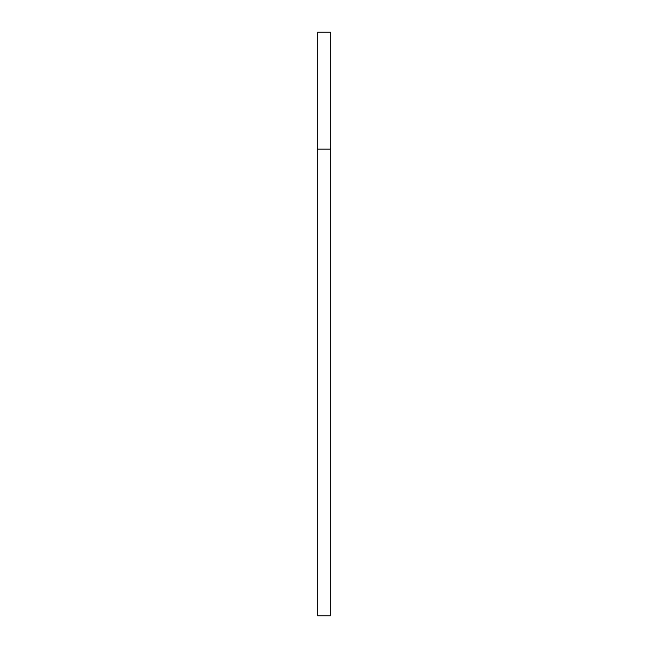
<?xml version="1.0" encoding="UTF-8"?>
<svg xmlns="http://www.w3.org/2000/svg" width="648" height="648" viewBox="0 0 648 648"><rect width="100%" height="100%" fill="white"/><g stroke="black" fill="none" stroke-linecap="round" stroke-linejoin="round"><path stroke-width="0.97" d="M317.504 149.299L330.496 149.299M330.496 32.4L317.504 32.4L317.504 615.6L330.496 615.6L330.496 32.4"/></g></svg>
